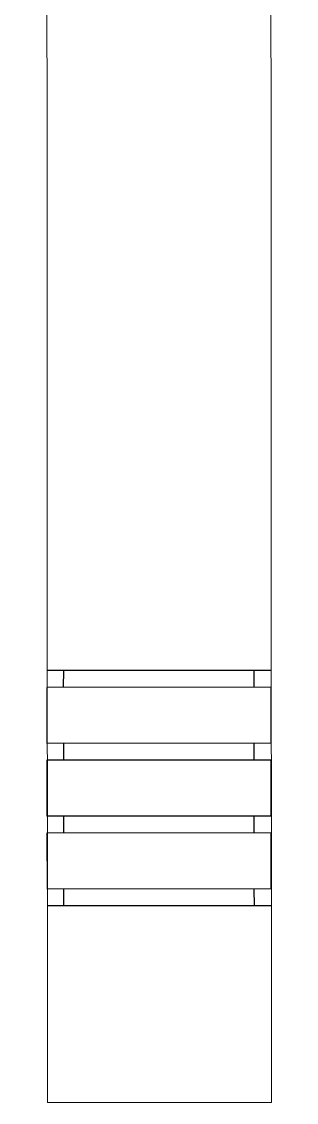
# Model space of a CAD drawing. Header units: centimetres. Extents: x 139057 to 200038, y 34824 to 80516.
# Drawn here: x 170584.53 to 170589.43, y 47745.2 to 47764.49 of the extents above; entities that cross this region are included whole.
import ezdxf

# ---------------------------------------------------------------- set-up
doc = ezdxf.new("R2010")
doc.units = ezdxf.units.CM
doc.header["$LTSCALE"] = 100
doc.layers.add('440_SIMBOLI_001-AM_0', color=31, linetype='Continuous', lineweight=0)
doc.layers.add('A-PARAPETTI', color=5, linetype='Continuous')
doc.layers.add('LEV-124-TUN-CONN$0$A-STRS-RAIL', color=1, linetype='Continuous')

# ---------------------------------------------------------------- blocks, each defined once
blk = doc.blocks.new('LEV-124-TUN-CONN$0$HANDRAIL-BUILDING C')
at = {"layer": 'LEV-124-TUN-CONN$0$A-STRS-RAIL'}
for p, q in [((-47.02, 15.98), (-7.26, 20.33)), ((-10.24, 20), (-9.91, 17.02)), ((-46.69, 13), (-6.93, 17.35)), ((-44.04, 16.3), (-43.71, 13.32)), ((-5.84, 7.41), (-6.93, 17.35)), ((-46.69, 13), (-45.6, 3.06)), ((-45.6, 3.06), (-5.84, 7.41)), ((-8.82, 7.08), (-8.5, 4.1)), ((-45.28, 0.07), (-5.51, 4.43)), ((-4.43, -5.51), (-5.51, 4.43)), ((-42.62, 3.38), (-42.29, 0.4)), ((-45.28, 0.07), (-44.19, -9.87)), ((-44.19, -9.87), (-4.43, -5.51)), ((-7.41, -5.84), (-7.08, -8.82)), ((-43.86, -12.85), (-4.1, -8.5)), ((-41.21, -9.54), (-40.88, -12.52)), ((-3.01, -18.44), (-4.1, -8.5)), ((-42.77, -22.79), (-43.86, -12.85)), ((-42.77, -22.79), (-3.01, -18.44)), ((-5.99, -18.76), (-5.67, -21.75)), ((-42.45, -25.77), (-2.68, -21.42)), ((-39.79, -22.46), (-39.47, -25.45))]:
    blk.add_line(p, q, dxfattribs=at)

msp = doc.modelspace()

# ---------------------------------------------------------------- linework, layer by layer
at = {"layer": '440_SIMBOLI_001-AM_0', "elevation": 0}
msp.add_lwpolyline([(170584.942, 47844.654), (170584.989, 47745.199), (170588.989, 47745.198), (170588.942, 47844.654)], close=True, dxfattribs=at)

# ---------------------------------------------------------------- block references
at = {"layer": 'A-PARAPETTI', "xscale": 0.09999999999999998, "yscale": 0.09999999999999998, "zscale": 0.09999999999999998, "rotation": 173.8021814559721}
msp.add_blockref('LEV-124-TUN-CONN$0$HANDRAIL-BUILDING C', (170584.479, 47750.805, 0), dxfattribs=at)

doc.saveas('drawing.dxf')
